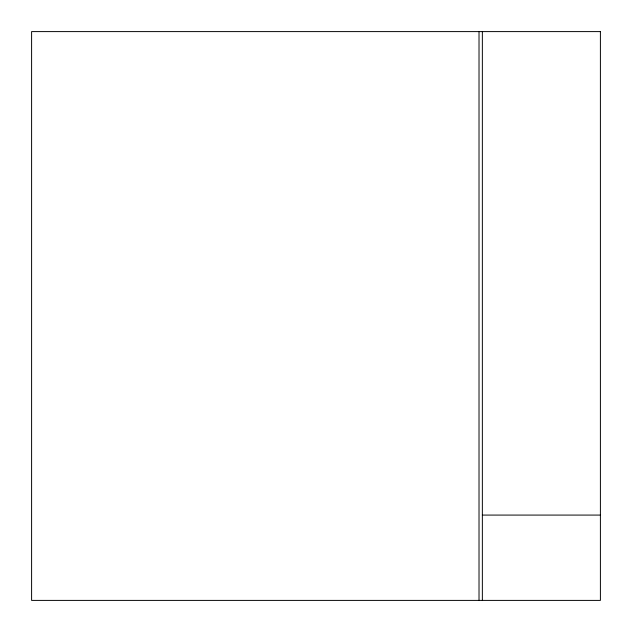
<?xml version="1.0" encoding="UTF-8"?>
<svg xmlns="http://www.w3.org/2000/svg" width="632" height="632" viewBox="0 0 632 632"><rect width="100%" height="100%" fill="white"/><g stroke="black" fill="none" stroke-linecap="round" stroke-linejoin="round"><path stroke-width="0.95" d="M482.358 515.08L600.4 515.08M482.358 31.6L482.358 600.4M479.017 31.6L479.017 600.4M600.4 31.6L31.6 31.6L31.6 600.4L600.4 600.4L600.4 31.6"/></g></svg>
